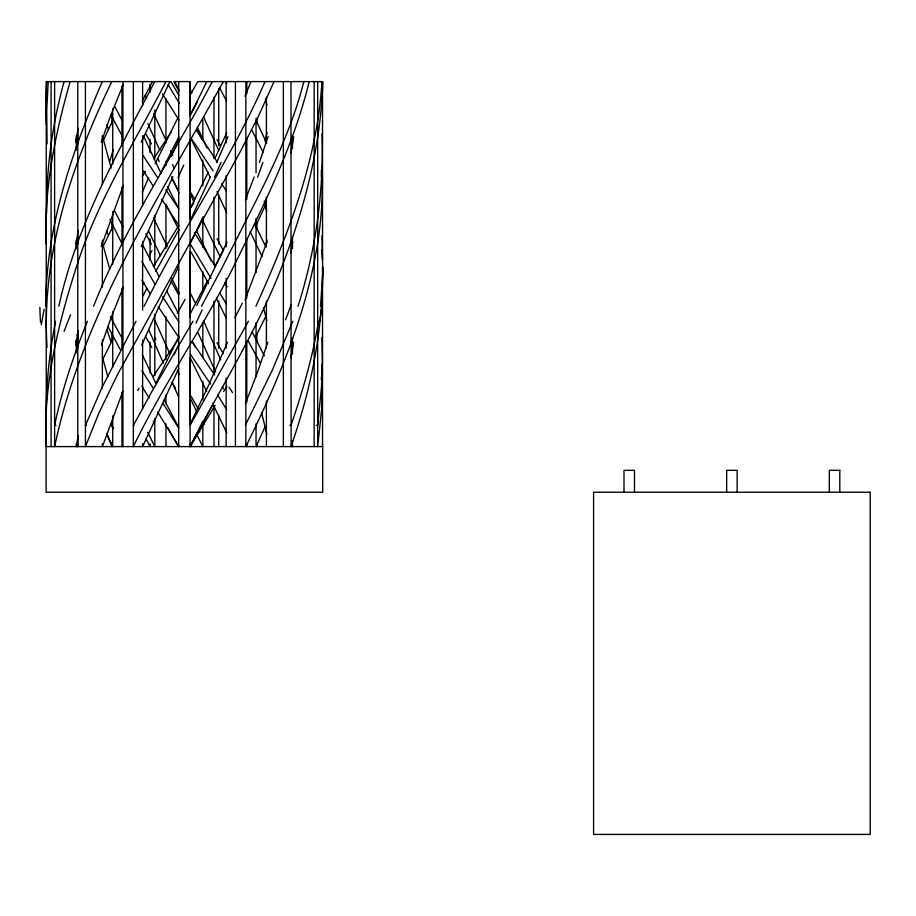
<?xml version="1.0" encoding="UTF-8"?>
<svg xmlns="http://www.w3.org/2000/svg" width="916" height="916" viewBox="0 0 916 916"><rect width="100%" height="100%" fill="white"/><g stroke="black" fill="none" stroke-linecap="round" stroke-linejoin="round"><path stroke-width="1.37" d="M178.689 445.359L178.689 446.596L157.666 411.948M190.081 422.86L190.093 358.11M190.093 317.646L190.093 251.545M190.093 219.176L190.093 139.587M190.093 113.962L190.093 81.593L173.868 81.593L178.792 90.856M45.8 306.196C45.743 227.992 71.494 152.503 102.329 81.593M178.677 427.291L164.285 399.994M190.093 425.39L248.419 321.241M321.963 81.593C317.348 160.289 288.002 235.023 255.965 306.196M46.636 81.593L45.834 104.836L46.338 124.53M48.227 81.593L46.739 110.504L47.082 143.938M320.497 306.196L322.81 272.544L321.997 235.893M293.727 136.656L290.933 153.041M75.879 244.721L78.238 230.775M318.459 321.241C312.871 356.805 302.52 391.418 290.99 425.459L289.914 425.39M293.681 342.275L290.922 357.79M75.604 142.266L78.203 128.309M75.581 345.126L78.261 330.699M292.731 241.996L290.716 253.056M78.238 435.627L76.314 446.596L76.314 443.802M55.613 321.241C48.697 355.5 45.548 390.514 46.247 425.459M267.071 132.74L265.09 141.282M58.853 306.196C76.268 225.92 117.202 153.705 154.758 81.593M267.106 239.958L265.915 244.778M309.184 81.593C293.876 144.751 264.747 203.249 236.236 261.266C205.115 324.802 164.044 382.854 133.347 446.596L133.347 81.593M303.826 81.593C292.719 125.836 273.014 167.227 252.507 207.772L221.042 269.728L201.497 306.196M64.086 81.593C52.269 124.439 46.132 168.91 46.647 213.382M70.12 81.593C55.12 134.4 43.785 189.131 46.247 244.309M109.657 161.64L113.241 149.846M268.044 136.656L259.423 162.418M267.804 342.275L256.709 374.507L245.385 403.624M298.055 306.196C315.665 250.675 323.955 192.005 321.997 133.782M101.481 345.126L111.225 317.348L123.385 287.017M101.184 142.266L110.664 115.611L123.088 84.948M101.241 246.576L123.374 185.353M290.99 446.596C311.188 388.979 323.451 328.123 322.627 266.911M267.025 241.996L244.961 299.967M254.167 177.028L245.351 199.871M292.811 321.241L272.212 370.385L245.27 425.39M122.916 391.189L102.374 446.596L102.374 443.802M87.432 321.241C73.749 355.03 62.002 389.712 54.617 425.459L55.99 425.39M250.995 81.593L244.904 96.272M274.033 81.593L258.449 116.275L240.713 150.842L117.809 374.014L98.962 412.841L85.428 446.596L85.428 81.593M93.615 306.196C124.633 227.008 173.044 156.59 212.317 81.593M265.045 81.593C231.553 158.8 182.765 228.038 145.552 303.414L144.064 306.196M227.511 342.275L207.829 387.021L190.093 424.234M227.901 136.656L216.771 162.418M141.717 345.126L158.296 308.154L178.62 266.842M111.775 81.593C72.066 164.33 41.002 254.293 47.071 347.37M141.156 142.266L169.952 81.593M264.942 427.074L256.045 446.596L256.045 423.776M142.255 192.142L148.678 177.727M210.325 177.028L190.643 219.68M226.733 132.74L214.916 158.422M172.826 176.765L141.27 246.576M174.154 354.687L179.284 343.317M171.155 156.556L179.158 138.992M178.62 368.759L142.621 446.596L142.621 443.802M265.617 204.749L256.583 224.099M103.531 140.022L113.229 119.446M103.05 246.576L112.702 226.779M227.019 241.996L196.7 305.52M203.157 216.703L190.127 243.793M155.113 163.781L178.07 117.408M102.924 359.061L112.76 339.264M190.024 115.759L206.798 81.593M156.086 383.128L178.998 336.195M265.766 316.535L255.804 336.286M201.176 424.6L202.779 421.28M160.174 173.983L178.929 136.587M208.241 172.368L189.99 208.848M198.463 430.119L200.638 425.711M213.451 403.269L190.093 446.596L190.093 444.134M143.068 295.868L146.778 288.46M142.22 101.184L152.48 81.593M197.913 431.23L190.093 446.596L190.093 81.593M190.459 313.364L207.268 281.109L191.032 251.992M223.767 249.61L214.985 266.51M223.378 81.593C158.617 198.474 82.726 313.97 54.617 446.596L54.617 81.593M165.991 81.593C134.057 143.32 96.237 202.871 75.513 269.728C57.49 326.829 42.995 386.266 46.247 446.596L46.247 81.593L170.994 81.593L178.86 95.39M136.015 321.241L102.123 387.25L85.428 425.459L86.493 425.39M190.757 114.111L197.249 102.18M155.8 271.365L178.574 230.26M189.921 95.39L197.787 81.593L322.753 81.593C321.092 143.285 305.715 203.776 283.971 261.266C259.583 326.336 222.084 385.224 190.093 446.596L215.077 405.479M143.114 284.246L144.075 282.563M192.955 321.241L151.884 391.475L133.347 425.459L133.931 425.39M224.993 283.33L225.977 281.659M153.384 266.602L178.048 226.779M226.905 386.174L223.641 391.521M142.186 176.525L145.507 171.326M171.429 131.595L153.613 158.846M153.453 376.018L178.276 339.264M190.608 207.863L193.688 203.318M154.506 424.314L153.327 421.154M113.573 427.99L112.725 428.058L110.79 423.936M839.777 470.32L829.335 470.32L829.312 492.224M316.318 425.39L317.68 425.459L321.47 387.25L322.398 361.969L321.963 337.5M204.005 424.566L202.825 424.234L202.825 446.596L197.284 435.627M190.414 354.274L210.531 384.044M179.158 337.935L158.182 306.62M165.853 189.726L178.173 207.863M192.188 341.737L214.63 374.953M191.982 139.587L213.073 170.8M157.609 177.555L143.194 155.72M178.78 321.882L162.659 296.841M161.823 199.264L178.964 225.748M217.206 161.972L196.665 130.541M221.661 183.784L226.367 191.055M179.078 120.156L162.43 93.844M152.892 185.593L143.331 170.8M153.567 388.762L141.969 370.717M162.991 403.349L178.689 427.99M194.432 232.527L215.397 266.602M222.233 386.632L223.596 388.762M217.447 394.739L226.733 409.784M179.273 103.164L168.075 84.684M149.079 397.956L141.865 386.174M190.356 244.022L211.035 278.315M150.339 294.162L141.82 279.987M226.435 304.135L219.496 292.502M155.01 284.246L141.911 261.575M190.333 191.879L194.742 199.356M172.139 179.467L177.097 187.894M190.746 395.701L198.051 408.421M172.322 382.854L175.517 388.384M122.652 339.264L110.332 316.89M151.758 347.37L145.392 336.252M224.695 282.563L227.111 286.765M216.932 342.573L223.286 353.702M151.461 143.938L145.598 133.564M248.339 341.221L260.11 362.759M122.469 136.461L110.985 115.118M217 139.564L220.229 145.335M120.511 350.038L107.859 326.417M178.689 294.941L170.983 280.96M170.33 432.043L178.689 446.596L178.689 81.593M225.576 81.593L226.699 83.631M168.017 427.841L169.746 431.001M122.629 121.473L114.626 106.233M207.188 281.04L208.505 283.468M217.046 238.71L223.08 249.988M198.657 429.65L199.86 431.905M219.462 87.421L226.561 101.184M252.118 331.821L264.335 355.877M179.067 230.076L166.552 205.688M122.95 226.779L114.431 210.6M158.926 276.231L142.575 244.778M151.38 244.309L145.919 233.924M166.701 290.922L178.322 313.364M254.797 224.317L265.732 246.576M251.911 130.175L263.087 152.09M174.658 81.593L179.296 90.558M178.792 208.848L167.491 186.543M250.079 231.542L262.091 256.56M190.952 138.717L210.153 177.2M216.325 298.147L226.195 318.035M145.999 438.672L150.052 446.596L150.052 443.951M122.114 244.022L109.977 219.474M190.116 89.47L191.845 92.859M196.94 129.545L201.76 139.14M177.406 266.842L178.792 269.602M171.521 277.846L179.284 293.429M190.024 357.526L206.73 391.361M167.307 246.61L153.396 217.802M245.751 444.42L246.816 446.596L246.816 444.271M192.303 341.302L195.177 347.13M160.552 255.804L148.529 230.775M155.777 383.128L142.392 354.79M190.173 292.582L195.085 302.738M211.367 261.335L196.574 230.775M161.056 173.433L143.48 135.946M212.512 403.269L226.87 433.096M256.537 121.473L266.671 143.171M219.726 255.816L202.287 219.68M147.751 432.329L154.804 446.596L154.804 418.52M196.826 411.891L189.944 397.407M203.558 116.916L218.844 150.693M197.295 127.152L207.016 148.094M217 191.662L226.79 213.13M145.232 95.138L146.812 98.55M193.906 201.772L190.402 194.181M178.62 396.788L171.945 382.224M153.682 113.458L166.391 141.327M198.051 332.748L215.672 372.125M177.395 370.339L179.307 374.507M203.444 320.611L220.745 359.874M170.639 150.693L172.758 155.388M178.964 192.978L171.636 176.765M106.703 433.577L112.725 446.596L112.725 415.875M147.888 123.683L159.865 150.442M169.826 353.656L155.033 320.611M163.369 363.137L148.701 329.668M106.611 433.428L111.889 446.596L111.889 442.405M108.443 235.435L106.691 230.775M111.592 115.759L113.286 120.385M108.443 129.465L106.84 124.839M111.134 342.023L106.943 329.668M111.157 168.075L102.432 135.946M109.68 268.938L102.26 242.374M107.779 376.613L102.409 356.977M263.51 308.039L266.854 320.543M261.644 412.944L266.831 434.138M78.375 339.264L77.127 334.306M265.526 99.203L267.014 105.145M264.266 201.016L266.705 211.275M290.841 341.221L292.101 346.855M77.654 244.022L76.623 239.019M77.242 346.855L76.108 341.221M322.008 249.965L322.409 258.449M46.338 327.344L46.063 321.241M321.997 364.373L321.86 407.265L317.68 446.596L317.68 81.593M321.985 165.807C326.909 264.896 288.815 359.404 245.854 446.596L245.854 81.593M839.8 470.32L839.8 492.224M737.14 492.224L737.14 470.32L726.674 470.32L726.651 492.224M634.49 492.224L634.49 470.32L624.014 470.32L623.991 492.224M322.535 81.593L322.535 259.812M322.535 266.945L322.535 446.596M321.344 170.239L321.344 176.96M321.344 377.106L321.344 379.785M314.165 81.593L314.165 446.596M292.467 135.774L292.467 148.598M292.467 237.004L292.467 248.408M292.467 338.233L292.467 353.92M292.467 440.894L292.467 446.596M290.99 81.593L291.105 446.596M283.353 81.593L283.353 446.596M266.396 97.268L266.396 142.896M266.396 197.077L266.396 246.976M266.396 301.158L266.396 348.217M266.396 400.968L266.396 446.596M256.892 118.656L256.892 122.939M256.892 222.748L256.892 228.45M256.892 333.951L256.892 341.084M256.892 443.745L256.892 446.596M256.045 118.13L256.045 172.838M256.045 218.466L256.045 272.647M256.045 322.546L256.045 376.728M246.816 81.593L246.816 93.764M246.816 138.43L246.816 199.333M246.816 239.935L246.816 298.135M246.816 342.79L246.816 402.342M235.435 81.593L235.435 446.596M226.149 81.593L226.149 142.896M226.149 175.689L226.149 246.976M226.149 278.349L226.149 348.217M226.149 378.159L226.149 446.596M218.718 88.715L218.718 145.747M218.718 195.658L218.718 244.125M218.718 301.158L218.718 348.217M218.718 415.223L218.718 446.596M213.978 97.268L213.978 158.583M213.978 197.077L213.978 264.094M213.978 301.158L213.978 373.877M213.978 405.25L213.978 446.596M202.825 120.133L202.825 140.125M202.825 160.117L202.825 185.811M202.825 218.649L202.825 247.206M202.825 271.468L202.825 291.46M202.825 322.867L202.825 357.137M202.825 381.4L202.825 399.96M165.956 98.699L165.956 142.896M165.956 161.434L165.956 165.716M165.956 204.211L165.956 248.408M165.956 316.844L165.956 359.622M165.956 395.265L165.956 403.819M165.956 423.776L165.956 446.596M154.804 110.138L154.804 158.686M154.804 215.787L154.804 265.766M154.804 314.303L154.804 375.697M150.052 84.272L150.052 92.333M150.052 139.346L150.052 152.777M150.052 238.744L150.052 260.236M150.052 342.183L150.052 373.075M142.621 81.593L142.621 105.855M142.621 135.843L142.621 205.802M142.621 241.492L142.621 310.02M142.621 339.996L142.621 408.525M122.927 81.593L122.927 446.596M121.954 85.864L121.954 145.747M121.954 187.093L121.954 245.557M121.954 288.334L121.954 349.637M121.954 392.414L121.954 446.596M112.725 108.661L112.725 164.147M112.725 211.516L112.725 264.3M112.725 311.669L112.725 367.156M111.889 114.42L111.889 124.416M111.889 221.5L111.889 230.065M111.889 332.863L111.889 341.428M102.374 135.843L102.374 184.379M102.374 240.061L102.374 287.177M102.374 339.996L102.374 388.544M77.791 81.593L77.791 446.596M77.665 132.912L77.665 144.327M77.665 235.572L77.665 244.125M77.665 335.382L77.665 348.217M77.665 439.462L77.665 446.596M76.314 135.843L76.314 150.121M76.314 240.061L76.314 248.625M76.314 339.996L76.314 352.855M51.09 81.593L51.09 446.596M242.305 303.196A481.129 320.199 -51 0 1 234.908 317.612M229.08 387.17A412.692 220.985 50.6 0 1 232.504 392.62M290.99 305.005A481.129 405.96 -28.8 0 1 285.552 319.753M321.951 306.436A481.129 421.532 12.8 0 1 319.535 321.447M159.224 161.628A593.018 48.079 65.6 0 1 158.056 159.006M174.384 168.693A573.267 25.362 65.6 0 1 172.483 164.514M137.64 390.445A412.692 220.985 -50.6 0 1 139.014 388.258M154.953 337.615A471.774 13.328 66.1 0 1 155.857 339.653M40.522 322.352A481.129 401.643 -31.4 0 1 39.846 307.192M41.266 324.825A481.129 310.856 -52 0 1 44.22 309.276M178.059 177.624A593.018 64.841 -65.5 0 1 183.715 165.166M64.074 331.397A481.129 166.311 -59.9 0 1 70.543 314.818M221.088 162.315A573.267 133.221 -64.9 0 1 214.459 177.361M151.999 250.629A481.129 6.984 -62 0 1 149.846 254.671M196.024 323.096A471.774 102.684 -65.5 0 1 202.173 309.906M262.892 162.384A573.267 327.023 -59.8 0 1 257.614 177.131M185.112 299.418A481.129 179.078 -59.6 0 1 177.315 313.1M322.695 446.596L46.086 446.596L46.086 492.224L322.695 492.224L322.695 446.596M870.2 492.224L593.591 492.224L593.591 834.407L870.2 834.407L870.2 492.224"/></g></svg>
